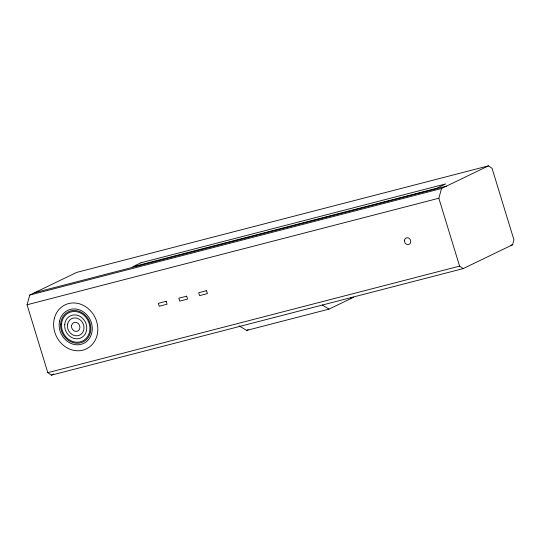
<?xml version="1.0" encoding="UTF-8"?>
<svg xmlns="http://www.w3.org/2000/svg" width="541" height="541" viewBox="0 0 541 541"><rect width="100%" height="100%" fill="white"/><g stroke="black" fill="none" stroke-linecap="round" stroke-linejoin="round"><path stroke-width="0.81" d="M27.05 304.772L29.748 295.048L76.694 272.4L488.482 165.857L492.073 168.339L513.95 239.893L512.604 244.755L463.184 268.6L51.395 375.143L47.804 372.661L27.05 304.772L438.839 198.236L441.537 188.511L488.482 165.857M51.395 375.143L53.681 374.041M239.149 325.865L246.655 330.416L248.157 329.699M246.655 330.416L329.016 309.114L353.719 297.185L350.46 298.03M34.658 292.681L446.447 186.145M29.748 295.048L441.537 188.511M510.968 245.181L512.604 244.755M47.804 372.661L459.593 266.125L463.184 268.6M322.193 304.975L329.016 309.114M438.839 198.236L459.593 266.125M140.93 262.784L132.653 266.781L436.587 188.322L445.595 183.96L140.93 262.784M206.534 290.7L198.689 292.735L199.582 295.643L207.426 293.614L206.534 290.7M166.168 301.296L158.324 303.325L159.216 306.24L167.061 304.211L166.168 301.296M186.659 296.17L178.814 298.199L179.707 301.114L187.551 299.085L186.659 296.17M54.377 318.351A24.446 21.512 64.2 0 0 81.387 350.487A24.446 21.512 64.2 0 0 91.375 311.772A24.446 21.512 64.2 0 0 54.377 318.351M59.591 320.996A18.34 16.135 64.2 0 0 80.453 344.489A18.34 16.135 64.2 0 0 87.094 315.126A18.34 16.135 64.2 0 0 59.591 320.996M61.573 324.025A15.703 13.816 64.2 0 0 81.725 341.364A15.703 13.816 64.2 0 0 83.841 315.214A15.703 13.816 64.2 0 0 61.573 324.025M64.731 324.357A12.227 10.759 64.2 0 0 80.136 338.253A12.227 10.759 64.2 0 0 82.273 318A12.227 10.759 64.2 0 0 64.731 324.357M67.605 324.167A9.17 8.068 64.2 0 0 78.303 335.63A9.17 8.068 64.2 0 0 81.238 320.813A9.17 8.068 64.2 0 0 67.605 324.167M60.599 324.289A16.751 14.742 64.2 0 0 82.509 342.176A16.751 14.742 64.2 0 0 84.031 314.138A16.751 14.742 64.2 0 0 60.599 324.289M71.574 325.54A4.666 4.112 64.2 0 0 77.072 331.322A4.666 4.112 64.2 0 0 78.492 323.748A4.666 4.112 64.2 0 0 71.574 325.54M404.492 240.184A3.503 3.084 64.2 0 0 408.624 244.525A3.503 3.084 64.2 0 0 409.693 238.838A3.503 3.084 64.2 0 0 404.492 240.184"/></g></svg>
